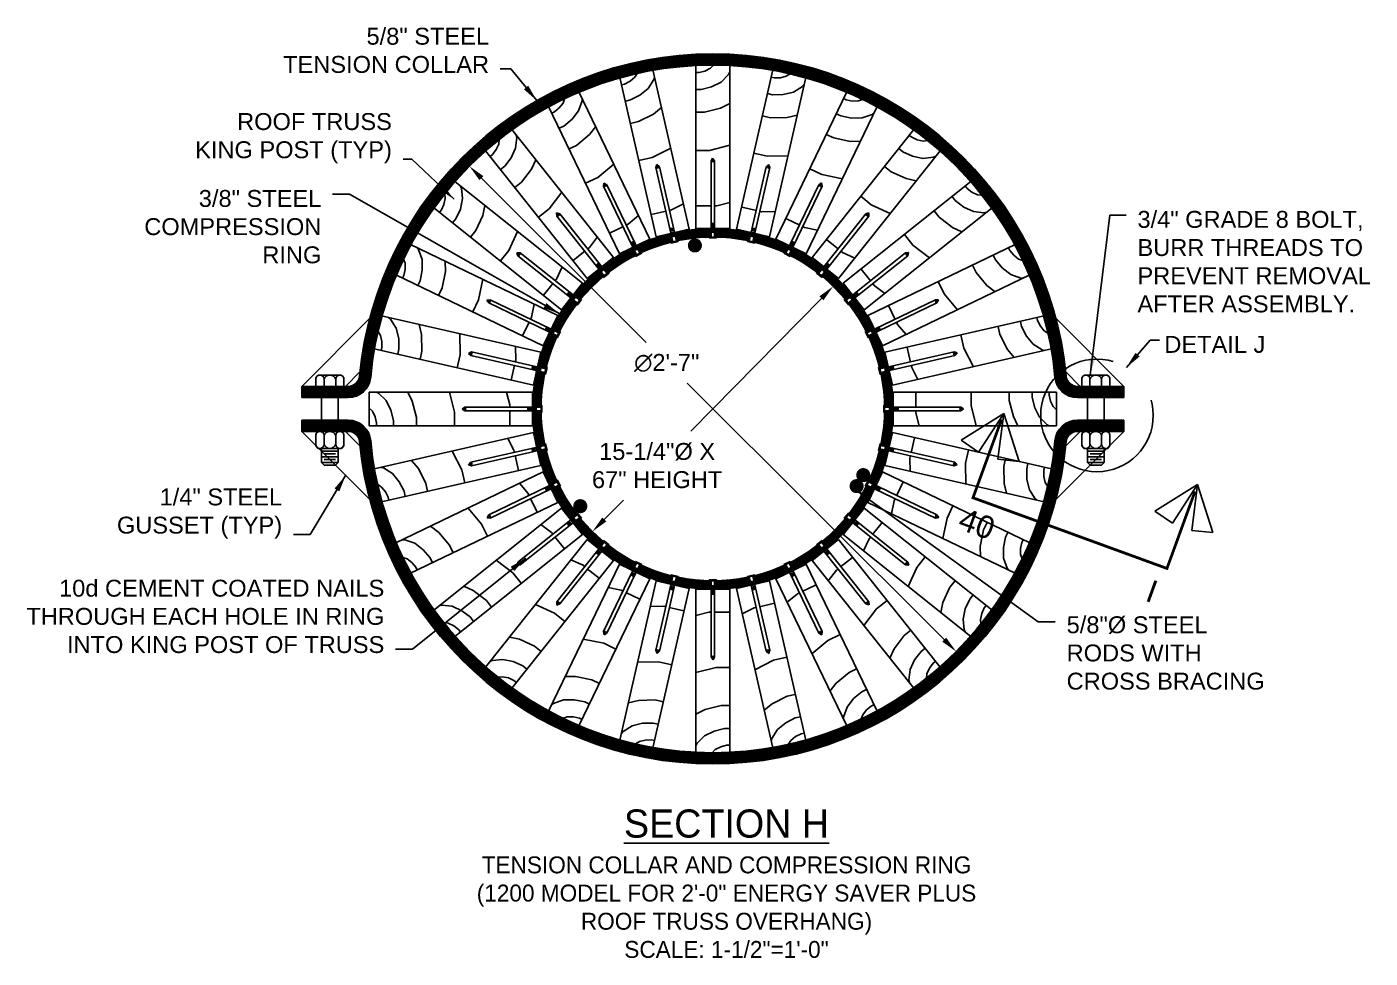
# Model space of a CAD drawing. Header units: inches. Extents: x -1316 to 22433, y -200 to 8737.
# Drawn here: x 8056.3 to 8115.9, y 1452.7 to 1494 of the extents above; entities that cross this region are included whole.
import ezdxf

# ---------------------------------------------------------------- set-up
doc = ezdxf.new("R2010")
doc.units = ezdxf.units.IN
doc.header["$LTSCALE"] = 10
doc.header["$MEASUREMENT"] = 0
doc.header["$PDMODE"] = 34
doc.header["$PDSIZE"] = 18
doc.linetypes.add('PHANTOM', pattern=[2.5, 1.25, -0.25, 0.25, -0.25, 0.25, -0.25])
doc.layers.get('0').update_dxf_attribs({"linetype": 'CONTINUOUS'})
doc.layers.get('DefPoints').update_dxf_attribs({"linetype": 'CONTINUOUS'})
for name, color, linetype in [('S-DIMS', 4, 'CONTINUOUS'), ('S-HATCH', 5, 'CONTINUOUS'), ('S-HDWR', 104, 'CONTINUOUS'), ('S-RF-HIP', 4, 'CONTINUOUS'), ('S-RF-INT', 212, 'CONTINUOUS'), ('S-RING', 3, 'CONTINUOUS'), ('S-TC', 40, 'CONTINUOUS'), ('S-TXT', 222, 'CONTINUOUS')]:
    doc.layers.add(name, color=color, linetype=linetype)
doc.styles.add('style1', font='arial.ttf')
doc.styles.add('style2', font='arialbd.ttf')
doc.dimstyles.new('1-1-2', dxfattribs={"dimtxt": 0.75, "dimasz": 0.75, "dimexe": 0.18, "dimexo": 0.5, "dimgap": 0.5, "dimtad": 0, "dimtih": 1, "dimtoh": 1, "dimdec": 4, "dimrnd": 1, "dimzin": 0, "dimdsep": 46, "dimlunit": 4, "dimtxsty": 'style1', "dimcen": 0.09, "dimadec": 0, "dimazin": 0, "dimtfac": 1, "dimtdec": 4, "dimtix": 1, "dimtofl": 0, "dimtmove": 2, "dimatfit": 3, "dimfxl": 1, "dimtolj": 1, "dimtzin": 0, "dimarcsym": 0})

# ---------------------------------------------------------------- blocks, each defined once
blk = doc.blocks.new('3-4NUTSV')
for p, q in [((-0.625, 0.643), (-0.518, 0.75)), ((-0.625, 0.643), (-0.625, 0.107)), ((-0.518, 0.75), (0.518, 0.75)), ((0.625, 0.643), (0.518, 0.75)), ((0.625, 0.643), (0.625, 0.107)), ((-0.625, 0.107), (-0.518, 0)), ((-0.518, 0), (0.518, 0)), ((-0.259, 0.567), (-0.259, 0.183)), ((0.259, 0.567), (0.259, 0.183)), ((0.625, 0.107), (0.518, 0))]:
    blk.add_line(p, q)
for centre, radius, start, end in [((-0.442, 0.567), 0.183, 0, 180), ((0, 0.475), 0.275, 19.47122, 160.52878), ((0.442, 0.567), 0.183, 0, 180), ((-0.442, 0.183), 0.183, 180, 0), ((0, 0.275), 0.275, 199.47122, 340.52878), ((0.442, 0.183), 0.183, 180, 0)]:
    blk.add_arc(centre, radius, start, end)
blk = doc.blocks.new('1000 TC BOLT')
for p, q in [((-0.625, 0.393), (-0.518, 0.5)), ((-0.625, 0.393), (-0.625, 0)), ((-0.625, 0), (0.625, 0)), ((-0.518, 0.5), (0.518, 0.5)), ((-0.259, 0.317), (-0.259, 0)), ((-0.25, 0.5), (0.25, 0.5)), ((0.259, 0.317), (0.259, 0)), ((0.375, 0), (0.375, -2)), ((0.625, 0.393), (0.518, 0.5)), ((0.625, 0.393), (0.625, 0)), ((-0.375, 0), (-0.375, -2)), ((-0.375, -1.875), (0.375, -1.875)), ((-0.25, -2), (0.25, -2)), ((-0.375, -2.75), (-0.375, -3.375)), ((-0.375, -2.875), (0.375, -2.875)), ((-0.25, -2.75), (0.25, -2.75)), ((0.375, -2.75), (0.375, -3.375)), ((-0.375, -3.125), (0.375, -3.125)), ((-0.375, -3.375), (-0.25, -3.5)), ((-0.375, -3.375), (0.375, -3.375)), ((-0.25, -3), (0.25, -3)), ((-0.25, -3.25), (0.25, -3.25)), ((-0.25, -3.5), (0.25, -3.5)), ((0.25, -3.5), (0.375, -3.375))]:
    blk.add_line(p, q)
for centre, radius, start, end in [((-0.442, 0.317), 0.183, 0.0019, 180.0019), ((0, 0.225), 0.275, 19.47312, 160.53068), ((0.442, 0.317), 0.183, 0.0019, 180.0019)]:
    blk.add_arc(centre, radius, start, end)
at = {"rotation": 180.001896521363}
blk.add_blockref('3-4NUTSV', (0, -2), dxfattribs=at)
blk = doc.blocks.new('NAIL')
for p, q in [((0.159, 0.04), (-0.159, 0.04)), ((-0.159, 0.04), (-0.159, 0)), ((-0.159, 0), (0.159, 0)), ((0.081, 0), (0.081, -3.377)), ((0.159, 0), (0.159, 0.04)), ((-0.081, 0), (-0.081, -3.377)), ((-0.053, -0.219), (0.054, -0.219)), ((-0.053, -0.244), (0.054, -0.244)), ((-0.053, -0.269), (0.054, -0.269)), ((-0.053, -0.294), (0.054, -0.294)), ((-0.053, -0.319), (0.054, -0.319)), ((-0.053, -0.344), (0.054, -0.344)), ((-0.053, -0.369), (0.054, -0.369)), ((-0.053, -0.394), (0.054, -0.394)), ((-0.053, -0.469), (0.054, -0.469)), ((-0.053, -0.494), (0.054, -0.494)), ((-0.053, -0.519), (0.054, -0.519)), ((-0.053, -0.544), (0.054, -0.544)), ((-0.053, -0.569), (0.054, -0.569)), ((-0.053, -0.594), (0.054, -0.594)), ((-0.081, -3.377), (0.01, -3.5)), ((0.005, -3.377), (0.01, -3.5)), ((0.081, -3.377), (0.01, -3.5))]:
    blk.add_line(p, q)
for centre, radius, start, end in [((-0.038, -3.388), 0.0448, 15.42095, 164.57744), ((0.043, -3.382), 0.0382, 7.93048, 172.06952)]:
    blk.add_arc(centre, radius, start, end)
blk = doc.blocks.new('*X865')
at = {"color": 0}
for p, q in [((152.809, 101.209), (152.237, 101.066)), ((152.925, 101.209), (152.809, 101.209)), ((153.731, 101.209), (153.05, 101.209)), ((153.137, 98.756), (152.237, 98.53)), ((153.733, 98.756), (153.137, 98.756)), ((152.644, 96.885), (152.237, 96.681)), ((153.364, 97.065), (152.644, 96.885)), ((153.735, 97.065), (153.364, 97.065)), ((153.5, 96.048), (153.042, 95.934)), ((153.735, 96.048), (153.5, 96.048)), ((152.621, 95.723), (152.287, 95.39)), ((153.042, 95.934), (152.621, 95.723)), ((152.287, 95.39), (152.237, 95.29)), ((153.091, 95.112), (152.952, 94.973)), ((153.335, 95.234), (153.091, 95.112)), ((153.6, 95.3), (153.335, 95.234)), ((153.736, 95.3), (153.6, 95.3))]:
    blk.add_line(p, q, dxfattribs=at)
blk = doc.blocks.new('TRUSS KING POST')
for p, q in [((0.75, 7.25), (-0.75, 7.25)), ((-0.75, 0), (-0.75, 7.25)), ((0.75, 0), (0.75, 7.25)), ((0.75, 0), (-0.75, 0))]:
    blk.add_line(p, q)
at = {"layer": 'S-HATCH'}
blk.add_blockref('*X865', (-152.987, -94.973), dxfattribs=at)
blk = doc.blocks.new('*D875')
at = {"layer": 'DefPoints', "color": 0, "transparency": 16777216}
for p in [(8075.938, 1487.841), (8097.541, 1466.311)]:
    blk.add_point(p, dxfattribs=at)
at = {"layer": 'S-DIMS', "color": 0, "lineweight": -2, "transparency": 16777216}
for p, q in [((8076.469, 1487.312), (8083.787, 1480.018)), ((8097.01, 1466.84), (8085.601, 1478.211))]:
    blk.add_line(p, q, dxfattribs=at)
at = {"layer": 'S-DIMS', "color": 0, "transparency": 16777216}
for points in [[(8076.557, 1487.4), (8076.381, 1487.223), (8075.938, 1487.841)], [(8097.098, 1466.929), (8096.922, 1466.752), (8097.541, 1466.311)]]:
    blk.add_solid(points, dxfattribs=at)
at = {"layer": 'S-DIMS', "color": 0, "transparency": 16777216, "insert": (8084.694, 1479.115), "char_height": 0.75, "attachment_point": 5, "style": 'style1'}
blk.add_mtext('\\A1;∅2\'-7"', dxfattribs=at)
blk = doc.blocks.new('*D876')
at = {"layer": 'DefPoints', "color": 0, "transparency": 16777216}
for p in [(8092.083, 1482.515), (8081.396, 1471.637)]:
    blk.add_point(p, dxfattribs=at)
at = {"layer": 'S-DIMS', "color": 0, "lineweight": -2, "transparency": 16777216}
for p, q in [((8091.558, 1481.98), (8085.766, 1476.085)), ((8081.921, 1472.172), (8082.767, 1473.032))]:
    blk.add_line(p, q, dxfattribs=at)
at = {"layer": 'S-DIMS', "color": 0, "transparency": 16777216}
for points in [[(8091.469, 1482.068), (8091.647, 1481.892), (8092.083, 1482.515)], [(8081.832, 1472.259), (8082.01, 1472.084), (8081.396, 1471.637)]]:
    blk.add_solid(points, dxfattribs=at)
at = {"layer": 'S-DIMS', "color": 0, "transparency": 16777216, "insert": (8084.267, 1474.559), "char_height": 0.75, "attachment_point": 5, "style": 'style1'}
blk.add_mtext('\\A1;15-1/4"%%C X\\P67" HEIGHT', dxfattribs=at)
blk = doc.blocks.new('*U870')
for p, q in [((-18.22, 15.94), (-23.71, 8.87)), ((-20.04, 7.93), (-18.22, 15.94)), ((-18.22, 15.94), (-12.72, 8.87)), ((-16.4, 7.93), (-18.22, 15.94)), ((18.43, 15.88), (12.93, 8.81)), ((16.61, 7.86), (18.43, 15.88)), ((18.43, 15.88), (23.92, 8.81)), ((20.25, 7.86), (18.43, 15.88)), ((-23.71, 8.87), (-20.04, 7.93)), ((-12.72, 8.87), (-16.4, 7.93)), ((12.93, 8.81), (16.61, 7.86)), ((23.92, 8.81), (20.25, 7.86))]:
    blk.add_line(p, q)
at = {"const_width": 0.5}
for points in [[(-18.22, 14.79), (-18.22, 0), (18.43, 0)], [(18.43, 14.54), (18.43, 0), (-18.22, 0)]]:
    blk.add_lwpolyline(points, dxfattribs=at)
at = {"insert": (-19.09, -2.1), "char_height": 4, "width": 6.7357, "attachment_point": 1, "style": 'style1'}
blk.add_mtext('40', dxfattribs=at)
at = {"style": 'style1'}
blk.add_attdef('#', (16.54, -6.71), '', height=4, dxfattribs=at)

msp = doc.modelspace()

# ---------------------------------------------------------------- linework, layer by layer
at = {"layer": 'S-HATCH'}
for points, const_width in [([(8068.48957, 1477.82591), (8070.55895, 1477.82591, 0.38739071), (8071.30575, 1478.50668, -0.91158429), (8102.1734, 1478.50668, 0.38739071), (8102.92019, 1477.82591), (8104.98957, 1477.82591)], 0.5), ([(8084.94025, 1484.67839, 0.05214702), (8083.40627, 1484.14162, 0.05214702)], 0.375), ([(8086.67707, 1484.88816, 0.05214702), (8085.06212, 1484.7062, 0.05214702)], 0.375), ([(8088.41703, 1484.7062, 0.05214702), (8086.80207, 1484.88816, 0.05214702)], 0.375), ([(8090.07287, 1484.14162, 0.05214702), (8088.53889, 1484.67839, 0.05214702)], 0.375), ([(8083.29365, 1484.08739, 0.05214702), (8081.91758, 1483.22274, 0.05214702)], 0.375), ([(8091.56157, 1483.22274, 0.05214702), (8090.18549, 1484.08739, 0.05214702)], 0.375), ([(8081.81985, 1483.14481, 0.05214702), (8080.67068, 1481.99564, 0.05214702)], 0.375), ([(8092.80847, 1481.99564, 0.05214702), (8091.6593, 1483.14481, 0.05214702)], 0.375), ([(8080.59274, 1481.89791, 0.05214702), (8079.7281, 1480.52183, 0.05214702)], 0.375), ([(8093.75105, 1480.52183, 0.05214702), (8092.8864, 1481.89791, 0.05214702)], 0.375), ([(8079.67386, 1480.40921, 0.05214702), (8079.1371, 1478.87524, 0.05214702)], 0.375), ([(8094.34205, 1478.87524, 0.05214702), (8093.80528, 1480.40921, 0.05214702)], 0.375), ([(8079.10928, 1478.75337, 0.05214702), (8078.92732, 1477.13841, 0.05214702)], 0.375), ([(8094.55182, 1477.13841, 0.05214702), (8094.36986, 1478.75337, 0.05214702)], 0.375), ([(8078.92732, 1477.01341, 0.05214702), (8079.10928, 1475.39846, 0.05214702)], 0.375), ([(8094.36986, 1475.39846, 0.05214702), (8094.55182, 1477.01341, 0.05214702)], 0.375), ([(8068.48957, 1476.32591), (8070.55895, 1476.32591, -0.38739071), (8071.30575, 1475.64514, 0.91158429), (8102.1734, 1475.64514, -0.38739071), (8102.92019, 1476.32591), (8104.98957, 1476.32591)], 0.5), ([(8079.1371, 1475.27659, 0.05214702), (8079.67386, 1473.74262, 0.05214702)], 0.375), ([(8093.80528, 1473.74262, 0.05214702), (8094.34205, 1475.27659, 0.05214702)], 0.375), ([(8079.7281, 1473.62999, 0.05214702), (8080.59274, 1472.25392, 0.05214702)], 0.375), ([(8092.8864, 1472.25392, 0.05214702), (8093.75105, 1473.62999, 0.05214702)], 0.375), ([(8080.67068, 1472.15619, 0.05214702), (8081.81985, 1471.00702, 0.05214702)], 0.375), ([(8091.6593, 1471.00702, 0.05214702), (8092.80847, 1472.15619, 0.05214702)], 0.375), ([(8081.91758, 1470.92908, 0.05214702), (8083.29365, 1470.06444, 0.05214702)], 0.375), ([(8090.18549, 1470.06444, 0.05214702), (8091.56157, 1470.92908, 0.05214702)], 0.375), ([(8083.40627, 1470.0102, 0.05214702), (8084.94025, 1469.47344, 0.05214702)], 0.375), ([(8088.53889, 1469.47344, 0.05214702), (8090.07287, 1470.0102, 0.05214702)], 0.375), ([(8085.06212, 1469.44562, 0.05214702), (8086.67707, 1469.26366, 0.05214702)], 0.375), ([(8086.80207, 1469.26366, 0.05214702), (8088.41703, 1469.44562, 0.05214702)], 0.375)]:
    msp.add_lwpolyline(points, format="xyb", dxfattribs=dict(at, const_width=const_width))
for points in [[(8087.09313, 1476.72236), (8086.38602, 1477.42947)], [(8086.38602, 1476.72236), (8087.09313, 1477.42947)]]:
    msp.add_lwpolyline(points, dxfattribs=at)
at = {"layer": 'S-RING', "const_width": 0.3125}
for points in [[(8085.7886, 1484.3106, 1), (8086.09913, 1484.34559, 1)], [(8093.18549, 1473.79409, 1), (8093.06052, 1473.50766, 1)], [(8093.48048, 1474.28214, 1), (8093.35552, 1473.99571, 1)], [(8080.94964, 1472.635, 1), (8080.76407, 1472.88644, 1)]]:
    msp.add_lwpolyline(points, format="xyb", close=True, dxfattribs=at)
at = {"layer": 'S-RING'}
for radius in [8, 7.625]:
    msp.add_circle((8086.73957, 1477.07591), radius, dxfattribs=at)
at = {"layer": 'S-TC'}
for p, q in [((8068.48957, 1478.07591), (8071.51184, 1481.09818)), ((8104.98957, 1478.07591), (8101.96731, 1481.09818)), ((8070.43412, 1478.07591), (8071.07531, 1478.71711)), ((8103.04503, 1478.07591), (8102.40383, 1478.71711)), ((8068.48957, 1476.07591), (8071.51184, 1473.05365)), ((8070.43412, 1476.07591), (8071.07531, 1475.43471)), ((8104.98957, 1476.07591), (8101.96731, 1473.05365)), ((8103.04503, 1476.07591), (8102.40383, 1475.43471))]:
    msp.add_line(p, q, dxfattribs=at)
for points in [[(8068.48957, 1478.07591), (8070.55895, 1478.07591)], [(8068.48957, 1478.07591), (8068.48957, 1477.57591)], [(8068.48957, 1477.57591), (8070.55895, 1477.57591)], [(8104.98957, 1478.07591), (8102.92019, 1478.07591)], [(8104.98957, 1477.57591), (8102.92019, 1477.57591)], [(8104.98957, 1478.07591), (8104.98957, 1477.57591)], [(8068.48957, 1476.57594), (8070.55895, 1476.57594)], [(8068.48957, 1476.07594), (8068.48957, 1476.57594)], [(8104.98957, 1476.57594), (8102.92019, 1476.57594)], [(8104.98957, 1476.07594), (8104.98957, 1476.57594)], [(8068.48957, 1476.07594), (8070.55895, 1476.07594)], [(8104.98957, 1476.07594), (8102.92019, 1476.07594)]]:
    msp.add_lwpolyline(points, dxfattribs=at)
for centre, radius, start, end in [((8086.73957, 1477.07591), 15.75, 5.2963809, 174.7036191), ((8086.73957, 1477.07591), 15.25, 5.2963809, 174.7036191), ((8070.55895, 1478.57591), 0.5, 270, 354.7036191), ((8070.55895, 1478.57591), 1, 270, 354.7036191), ((8102.92019, 1478.57591), 1, 185.2963809, 270), ((8102.92019, 1478.57591), 0.5, 185.2963809, 270), ((8070.55895, 1475.57594), 1, 5.2963809, 90), ((8102.92019, 1475.57594), 1, 90, 174.7036191), ((8070.55895, 1475.57594), 0.5, 5.2963809, 90), ((8102.92019, 1475.57594), 0.5, 90, 174.7036191), ((8086.73957, 1477.07591), 15.75, 185.2908721, 354.7091279), ((8086.73957, 1477.07591), 15.25, 185.2885017, 354.7114982)]:
    msp.add_arc(centre, radius, start, end, dxfattribs=at)
at = {"layer": 'S-TXT', "linetype": 'PHANTOM'}
msp.add_circle((8103.78967, 1476.78925), 2.49744, dxfattribs=at)

# ---------------------------------------------------------------- block references
at = {"layer": 'S-HDWR'}
for p, rotation in [((8085.04285, 1484.50974), 192.8571428571071), ((8086.73957, 1484.70091), 180), ((8088.43629, 1484.50974), 167.1428571428929), ((8083.43121, 1483.9458), 205.7142857143207), ((8090.04794, 1483.9458), 154.2857142856793), ((8081.98546, 1483.03738), 218.5714285714417), ((8091.49368, 1483.03738), 141.4285714285583), ((8080.77811, 1481.83002), 231.42857142855), ((8092.70104, 1481.83002), 128.57142857145), ((8079.86968, 1480.38428), 244.2857142857489), ((8093.60946, 1480.38428), 115.7142857142511), ((8079.30575, 1478.77264), 257.1428571428813), ((8094.1734, 1478.77264), 102.8571428571186), ((8079.11457, 1477.07591), 270), ((8094.36457, 1477.07591), 90), ((8079.30575, 1475.37919), 282.8571428571187), ((8094.1734, 1475.37919), 77.14285714288133), ((8079.86968, 1473.76755), 295.7142857142511), ((8093.60946, 1473.76755), 64.28571428574891), ((8080.77811, 1472.3218), 308.57142857145), ((8092.70104, 1472.3218), 51.42857142855001), ((8081.98546, 1471.11445), 321.4285714285583), ((8091.49368, 1471.11445), 38.57142857144174), ((8083.43121, 1470.20603), 334.2857142856793), ((8090.04794, 1470.20603), 25.71428571432066), ((8085.04285, 1469.64209), 347.1428571428421), ((8088.43629, 1469.64209), 12.85714285715789)]:
    msp.add_blockref('NAIL', p, dxfattribs=dict(at, rotation=rotation))
for name, p in [('1000 TC BOLT', (8069.73957, 1478.07591)), ('1000 TC BOLT', (8103.73957, 1478.07591)), ('NAIL', (8086.73957, 1469.45091))]:
    msp.add_blockref(name, p, dxfattribs=at)
at = {"layer": 'S-RF-HIP'}
for p, rotation in [((8086.73957, 1492.32722), 180), ((8080.12228, 1490.81686), 205.7142857143207), ((8093.35686, 1490.81686), 154.2857142856793), ((8074.81562, 1486.58494), 231.42857142855), ((8098.66352, 1486.58494), 128.57142857145), ((8071.87065, 1480.46965), 257.1428571428813), ((8101.60849, 1480.46965), 102.8571428571186), ((8071.87065, 1473.68218), 282.8571428571187), ((8101.60849, 1473.68218), 77.14285714288133), ((8074.81562, 1467.56688), 308.57142857145), ((8098.66352, 1467.56688), 51.42857142855001), ((8080.12228, 1463.33496), 334.2857142856793), ((8093.35686, 1463.33496), 25.71428571432066)]:
    msp.add_blockref('TRUSS KING POST', p, dxfattribs=dict(at, rotation=rotation))
msp.add_blockref('TRUSS KING POST', (8086.73957, 1461.82461), dxfattribs=at)
at = {"layer": 'S-RF-INT'}
for p, rotation in [((8083.34584, 1491.94483), 192.8571428571071), ((8090.13331, 1491.94483), 167.1428571428929), ((8077.23054, 1488.99986), 218.5714285714417), ((8096.2486, 1488.99986), 141.4285714285583), ((8072.99862, 1483.69321), 244.2857142857489), ((8100.48052, 1483.69321), 115.7142857142511), ((8071.48827, 1477.07591), 270), ((8101.99087, 1477.07591), 90), ((8072.99862, 1470.45862), 295.7142857142511), ((8100.48052, 1470.45862), 64.28571428574891), ((8077.23054, 1465.15196), 321.4285714285583), ((8096.2486, 1465.15196), 38.57142857144174), ((8083.34584, 1462.20699), 347.1428571428421), ((8090.13331, 1462.20699), 12.85714285715789)]:
    msp.add_blockref('TRUSS KING POST', p, dxfattribs=dict(at, rotation=rotation))
at = {"layer": 'S-TXT', "xscale": 0.2499999999993127, "yscale": 0.2499999999993127, "zscale": 0.2499999999993127, "rotation": 339.9828882006573}
msp.add_blockref('*U870', (8102.56738, 1471.5752), dxfattribs=at).add_auto_attribs({'#': 'I'})

# ---------------------------------------------------------------- texts
at = {"layer": 'S-TXT', "char_height": 0.75, "style": 'style1'}
for s, insert, attachment_point in [('5/8" STEEL\\PTENSION COLLAR', (8076.80592, 1491.97337), 9), ('ROOF TRUSS\\PKING POST (TYP)', (8072.49277, 1487.97362), 9), ('3/8" STEEL \\PCOMPRESSION\\PRING', (8069.36123, 1486.78765), 3), ('\\A1;3/4" GRADE 8 BOLT,\\PBURR THREADS TO\\PPREVENT REMOVAL\\PAFTER ASSEMBLY.', (8105.58804, 1485.86001), 1), ('\\A1;1/4" STEEL\\PGUSSET (TYP)', (8067.62219, 1471.32004), 9), ('\\A1;10d CEMENT COATED NAILS\\PTHROUGH EACH HOLE IN RING\\PINTO KING POST OF TRUSS', (8072.15773, 1466.23664), 9), ('5/8"%%C STEEL\\PRODS WITH\\PCROSS BRACING', (8102.44437, 1467.87482), 1)]:
    msp.add_mtext(s, dxfattribs=dict(at, insert=insert, attachment_point=attachment_point))
at = {"layer": 'S-TXT', "char_height": 0.75}
for s, insert, width, attachment_point, style in [('DETAIL J', (8106.78026, 1480.3138), 4.7787407, 1, 'style1'), ('{\\Fae2|c0;\\H1.667x;\\LSECTION H\\H0.5999x;\\l \\PTENSION COLLAR AND COMPRESSION RING\\P(1200 MODEL FOR 2\'-0" ENERGY SAVER PLUS ROOF TRUSS OVERHANG)\\PSCALE: 1-1/2"=1\'-0"}', (8087.346, 1459.30724), 24.9361631, 2, 'style2')]:
    msp.add_mtext(s, dxfattribs=dict(at, insert=insert, width=width, attachment_point=attachment_point, style=style))

# ---------------------------------------------------------------- dimensions: what is measured, and where the dimension line sits
at = {"layer": 'S-DIMS'}
dim = msp.add_diameter_dim_2p(p1=(8097.54126, 1466.31087), p2=(8075.93789, 1487.84095), dimstyle='1-1-2', dxfattribs=at)
dim.commit()
dim.dimension.update_dxf_attribs({"geometry": '*D875', "text_midpoint": (8084.694, 1479.11455), "dimtype": 163})
dim = msp.add_diameter_dim_2p(p1=(8092.08345, 1482.515), p2=(8081.3957, 1471.63683), text='15-1/4"%%C X\\P67" HEIGHT', dimstyle='1-1-2', dxfattribs=at)
dim.commit()
dim.dimension.update_dxf_attribs({"geometry": '*D876', "text_midpoint": (8084.26661, 1474.55889), "dimtype": 163})

# ---------------------------------------------------------------- leaders
at = {"layer": 'S-TXT', "annotation_type": 0, "has_hookline": 1}
for points, hookline_direction in [([(8078.92634, 1490.75129), (8077.77246, 1492.16087), (8077.30592, 1492.16087)], 1), ([(8075.25191, 1486.37428), (8073.37732, 1488.16112), (8072.99277, 1488.16112)], 1), ([(8079.94131, 1481.29297), (8070.61123, 1486.60015), (8069.86123, 1486.60015)], 1), ([(8103.48956, 1478.5759), (8104.36295, 1485.67251), (8105.08804, 1485.67251)], 0), ([(8070.44081, 1474.12467), (8068.87219, 1471.50754), (8068.12219, 1471.50754)], 1), ([(8093.06052, 1473.50766), (8101.17822, 1467.62304), (8101.92822, 1467.62304)], 0), ([(8078.43159, 1470.45052), (8073.40773, 1466.42414), (8072.65773, 1466.42414)], 1)]:
    msp.add_leader(points, dimstyle='1-1-2', dxfattribs=dict(at, hookline_direction=hookline_direction))
at = {"layer": 'S-TXT'}
msp.add_leader([(8105.09774, 1478.91673), (8106.14813, 1480.12179), (8106.55974, 1480.12179)], dimstyle='1-1-2', dxfattribs=at)

doc.saveas('drawing.dxf')
